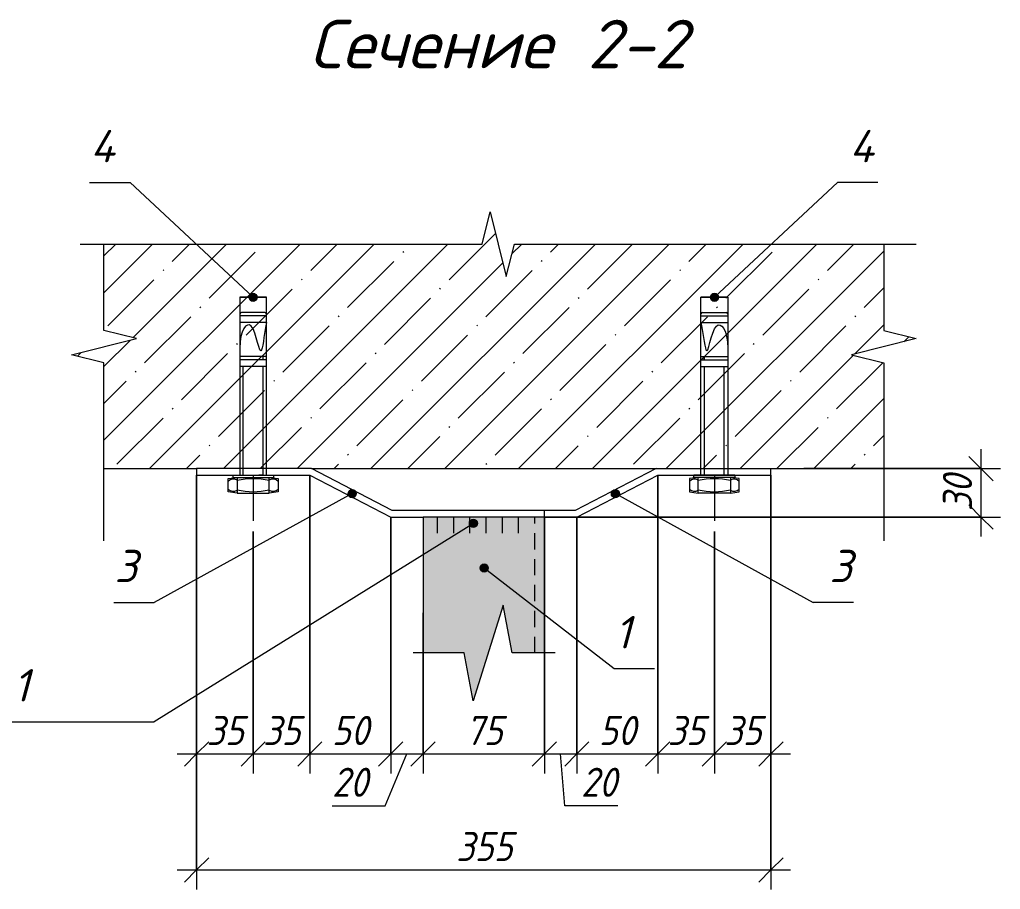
# Model space of a CAD drawing. Header units: millimetres. Extents: x 1214 to 43479, y -809 to 8550.
# Drawn here: x 41659 to 42265, y 3313 to 3850 of the extents above; entities that cross this region are included whole.
import ezdxf

# ---------------------------------------------------------------- set-up
doc = ezdxf.new("R2010")
doc.units = ezdxf.units.MM
doc.linetypes.add('200_ШТРИХ_ш1п0_6_', pattern=[16, 10, -6])
doc.linetypes.add('IMPORT-Невидимая', pattern=[39.122222, 28.222222, -10.9])
for name, color, linetype, lineweight in [('A-ANNO-DIMS', 7, 'Continuous', 9), ('A-ANNO-DIMS-10', 7, 'Continuous', 9), ('A-ANNO-NOTE', 7, 'Continuous', 9), ('A-DETL-1', 7, '200_ШТРИХ_ш1п0_6_', 5), ('A-DETL-2', 7, 'Continuous', 5), ('A-DETL-3', 7, 'Continuous', 20), ('A-DETL-4', 7, 'IMPORT-Невидимая', 5), ('A-DETL-GENF', 7, 'Continuous', 9), ('A-DETL-GENF-2', 7, 'Continuous', 5), ('G-ANNO-TEXT', 7, 'Continuous', 9)]:
    doc.layers.add(name, color=color, linetype=linetype, lineweight=lineweight)
doc.layers.add('A-DETL-GENF-1', color=7, linetype='Continuous', lineweight=9, true_color=0xffffff)
doc.styles.add('ISOCPEUR_B_I', font='', dxfattribs={"height": 30})
doc.styles.add('ISOCPEUR_I_1', font='isocpeui.ttf', dxfattribs={"width": 0.9, "height": 18})
doc.styles.add('ISOCPEUR_I_6', font='isocpeui.ttf', dxfattribs={"height": 20})
doc.styles.get('ISOCPEUR_B_I').set_extended_font_data('ISOCPEUR', italic=True, bold=True)
doc.dimstyles.new('ISO-1_8_0_9К_СРЕДНИЙ', dxfattribs={"dimscale": 304.8, "dimtxt": 17.927661, "dimasz": 0.049213, "dimexe": 0.03937, "dimexo": 0, "dimgap": 0, "dimtad": 1, "dimdec": 0, "dimzin": 0, "dimdsep": 46, "dimtxsty": 'ISOCPEUR_I_1', "dimblk1": 'OBLIQUE', "dimblk2": 'OBLIQUE', "dimsah": 1, "dimcen": 0.09, "dimdle": 0.03937, "dimazin": 0, "dimtfac": 1, "dimtdec": 4, "dimtix": 1, "dimtmove": 0, "dimatfit": 3, "dimfxl": 1, "dimtvp": 1, "dimtolj": 1, "dimtzin": 0, "dimarcsym": 2})
doc.dimstyles.new('ISO-1_8_0_9К_СРЕДНИЙ_1', dxfattribs={"dimscale": 304.8, "dimtxt": 17.927661, "dimasz": 0.049213, "dimexe": 0.03937, "dimexo": 0, "dimgap": 0, "dimtad": 1, "dimdec": 0, "dimzin": 0, "dimdsep": 46, "dimtxsty": 'ISOCPEUR_I_1', "dimblk1": 'OBLIQUE', "dimblk2": 'OBLIQUE', "dimsah": 1, "dimcen": 0.09, "dimdle": 0.03937, "dimazin": 0, "dimtfac": 1, "dimtdec": 4, "dimtix": 1, "dimtmove": 1, "dimatfit": 3, "dimfxl": 1, "dimtvp": 1, "dimtolj": 1, "dimtzin": 0, "dimarcsym": 2})

# ---------------------------------------------------------------- blocks, each defined once
blk = doc.blocks.new('DET_Линия разрыва - Линия разрыва-17294157-АР1_Фахверк из 2-х уголков_Узлы')
at = {"layer": 'A-DETL-GENF'}
for p, q in [((-5, 20), (-10, 0)), ((5, -20), (-5, 20)), ((-10, 0), (-120, 0)), ((10, 0), (5, -20)), ((63.42, 0), (10, 0))]:
    blk.add_line(p, q, dxfattribs=at)
blk = doc.blocks.new('DET_Линия разрыва - Линия разрыва-V46-АР1_Фахверк из 2-х уголков_Узлы')
at = {"layer": 'A-DETL-GENF'}
for p, q in [((-5, 20), (-10, 0)), ((5, -20), (-5, 20)), ((-10, 0), (-63.42, 0)), ((10, 0), (5, -20)), ((120, 0), (10, 0))]:
    blk.add_line(p, q, dxfattribs=at)
blk = doc.blocks.new('DET_Линия разрыва - Линия разрыва-25057219-АР1_Фахверк из 2-х уголков_Узлы')
at = {"layer": 'A-DETL-GENF'}
for p, q in [((-5, 20), (-10, 0)), ((5, -20), (-5, 20)), ((-10, 0), (-258.36, 0)), ((10, 0), (5, -20)), ((258.36, 0), (10, 0))]:
    blk.add_line(p, q, dxfattribs=at)
blk = doc.blocks.new('DIMBLOCK330-АР1_Фахверк из 2-х уголков_Узлы')
at = {"layer": 'A-ANNO-DIMS-10'}
for p, q in [((41768.46, 3568.78), (41768.46, 3384.3)), ((41768.46, 3396.3), (41768.46, 3568.78)), ((41803.46, 3533.78), (41803.46, 3384.3)), ((41803.46, 3396.3), (41803.46, 3533.78)), ((41756.46, 3396.3), (41803.46, 3396.3))]:
    blk.add_line(p, q, dxfattribs=at)
at = {"layer": 'A-ANNO-DIMS-10', "lineweight": 20}
for p, q in [((41768.46, 3396.3), (41775.96, 3403.8)), ((41803.46, 3396.3), (41810.96, 3403.8)), ((41768.46, 3396.3), (41760.96, 3388.8)), ((41803.46, 3396.3), (41795.96, 3388.8))]:
    blk.add_line(p, q, dxfattribs=at)
at = {"layer": 'A-ANNO-DIMS-10', "color": 0, "insert": (41774.58, 3419.82), "char_height": 18, "width": 27.3052, "attachment_point": 1, "line_spacing_factor": 1.149209, "style": 'ISOCPEUR_I_1'}
blk.add_mtext('35', dxfattribs=at)
blk = doc.blocks.new('_Oblique')
at = {"color": 0, "linetype": 'ByBlock', "lineweight": -2}
blk.add_line((-0.5, -0.5), (0.5, 0.5), dxfattribs=at)
blk = doc.blocks.new('DIMBLOCK331-АР1_Фахверк из 2-х уголков_Узлы')
at = {"layer": 'A-ANNO-DIMS-10'}
for p, q in [((41838.46, 3568.78), (41838.46, 3384.3)), ((41838.46, 3396.3), (41838.46, 3568.78)), ((41803.46, 3533.78), (41803.46, 3384.3)), ((41803.46, 3396.3), (41803.46, 3533.78)), ((41803.46, 3396.3), (41838.46, 3396.3))]:
    blk.add_line(p, q, dxfattribs=at)
at = {"layer": 'A-ANNO-DIMS-10', "lineweight": 20}
for p, q in [((41803.46, 3396.3), (41810.96, 3403.8)), ((41838.46, 3396.3), (41845.96, 3403.8)), ((41803.46, 3396.3), (41795.96, 3388.8)), ((41838.46, 3396.3), (41830.96, 3388.8))]:
    blk.add_line(p, q, dxfattribs=at)
at = {"layer": 'A-ANNO-DIMS-10', "color": 0, "insert": (41809.58, 3419.82), "char_height": 18, "width": 27.3052, "attachment_point": 1, "line_spacing_factor": 1.149209, "style": 'ISOCPEUR_I_1'}
blk.add_mtext('35', dxfattribs=at)
blk = doc.blocks.new('DIMBLOCK332-АР1_Фахверк из 2-х уголков_Узлы')
at = {"layer": 'A-ANNO-DIMS-10'}
for p, q in [((41838.46, 3568.78), (41838.46, 3384.3)), ((41838.46, 3396.3), (41838.46, 3568.78)), ((41888.46, 3542.78), (41888.46, 3384.3)), ((41888.46, 3396.3), (41888.46, 3542.78)), ((41838.46, 3396.3), (41888.46, 3396.3))]:
    blk.add_line(p, q, dxfattribs=at)
at = {"layer": 'A-ANNO-DIMS-10', "lineweight": 20}
for p, q in [((41838.46, 3396.3), (41845.96, 3403.8)), ((41888.46, 3396.3), (41895.96, 3403.8)), ((41838.46, 3396.3), (41830.96, 3388.8)), ((41888.46, 3396.3), (41880.96, 3388.8))]:
    blk.add_line(p, q, dxfattribs=at)
at = {"layer": 'A-ANNO-DIMS-10', "color": 0, "insert": (41852.08, 3419.82), "char_height": 18, "width": 27.3052, "attachment_point": 1, "line_spacing_factor": 1.149209, "style": 'ISOCPEUR_I_1'}
blk.add_mtext('50', dxfattribs=at)
blk = doc.blocks.new('DIMBLOCK333-АР1_Фахверк из 2-х уголков_Узлы')
at = {"layer": 'A-ANNO-DIMS-10'}
for p, q in [((41888.46, 3542.78), (41888.46, 3384.3)), ((41888.46, 3396.3), (41888.46, 3542.78)), ((41908.46, 3483.66), (41908.46, 3384.3)), ((41908.46, 3396.3), (41908.46, 3483.66)), ((41884.92, 3364.29), (41898.46, 3396.3)), ((41888.46, 3396.3), (41908.46, 3396.3)), ((41852.17, 3364.29), (41884.92, 3364.29))]:
    blk.add_line(p, q, dxfattribs=at)
at = {"layer": 'A-ANNO-DIMS-10', "lineweight": 20}
for p, q in [((41888.46, 3396.3), (41895.96, 3403.8)), ((41908.46, 3396.3), (41915.96, 3403.8)), ((41888.46, 3396.3), (41880.96, 3388.8)), ((41908.46, 3396.3), (41900.96, 3388.8))]:
    blk.add_line(p, q, dxfattribs=at)
at = {"layer": 'A-ANNO-DIMS-10', "color": 0, "insert": (41852.17, 3387.8), "char_height": 18, "width": 27.3052, "attachment_point": 1, "line_spacing_factor": 1.149209, "style": 'ISOCPEUR_I_1'}
blk.add_mtext('20', dxfattribs=at)
blk = doc.blocks.new('DIMBLOCK334-АР1_Фахверк из 2-х уголков_Узлы')
at = {"layer": 'A-ANNO-DIMS-10'}
for p, q in [((41983.46, 3542.78), (41983.46, 3384.3)), ((41983.46, 3396.3), (41983.46, 3542.78)), ((41908.46, 3483.66), (41908.46, 3384.3)), ((41908.46, 3396.3), (41908.46, 3483.66)), ((41908.46, 3396.3), (41983.46, 3396.3))]:
    blk.add_line(p, q, dxfattribs=at)
at = {"layer": 'A-ANNO-DIMS-10', "lineweight": 20}
for p, q in [((41908.46, 3396.3), (41915.96, 3403.8)), ((41983.46, 3396.3), (41990.96, 3403.8)), ((41908.46, 3396.3), (41900.96, 3388.8)), ((41983.46, 3396.3), (41975.96, 3388.8))]:
    blk.add_line(p, q, dxfattribs=at)
at = {"layer": 'A-ANNO-DIMS-10', "color": 0, "insert": (41934.58, 3419.82), "char_height": 18, "width": 27.3052, "attachment_point": 1, "line_spacing_factor": 1.149209, "style": 'ISOCPEUR_I_1'}
blk.add_mtext('75', dxfattribs=at)
blk = doc.blocks.new('DIMBLOCK335-АР1_Фахверк из 2-х уголков_Узлы')
at = {"layer": 'A-ANNO-DIMS-10'}
for p, q in [((41983.46, 3542.78), (41983.46, 3384.3)), ((41983.46, 3396.3), (41983.46, 3542.78)), ((42003.46, 3542.78), (42003.46, 3384.3)), ((42003.46, 3396.3), (42003.46, 3542.78)), ((41983.46, 3396.3), (42003.46, 3396.3)), ((41996.04, 3364.29), (41993.46, 3396.3)), ((42028.79, 3364.29), (41996.04, 3364.29))]:
    blk.add_line(p, q, dxfattribs=at)
at = {"layer": 'A-ANNO-DIMS-10', "lineweight": 20}
for p, q in [((41983.46, 3396.3), (41990.96, 3403.8)), ((42003.46, 3396.3), (42010.96, 3403.8)), ((41983.46, 3396.3), (41975.96, 3388.8)), ((42003.46, 3396.3), (41995.96, 3388.8))]:
    blk.add_line(p, q, dxfattribs=at)
at = {"layer": 'A-ANNO-DIMS-10', "color": 0, "insert": (42006.04, 3387.8), "char_height": 18, "width": 27.3052, "attachment_point": 1, "line_spacing_factor": 1.149209, "style": 'ISOCPEUR_I_1'}
blk.add_mtext('20', dxfattribs=at)
blk = doc.blocks.new('DIMBLOCK336-АР1_Фахверк из 2-х уголков_Узлы')
at = {"layer": 'A-ANNO-DIMS-10'}
for p, q in [((42053.46, 3568.78), (42053.46, 3384.3)), ((42053.46, 3396.3), (42053.46, 3568.78)), ((42003.46, 3542.78), (42003.46, 3384.3)), ((42003.46, 3396.3), (42003.46, 3542.78)), ((42003.46, 3396.3), (42053.46, 3396.3))]:
    blk.add_line(p, q, dxfattribs=at)
at = {"layer": 'A-ANNO-DIMS-10', "lineweight": 20}
for p, q in [((42003.46, 3396.3), (42010.96, 3403.8)), ((42053.46, 3396.3), (42060.96, 3403.8)), ((42003.46, 3396.3), (41995.96, 3388.8)), ((42053.46, 3396.3), (42045.96, 3388.8))]:
    blk.add_line(p, q, dxfattribs=at)
at = {"layer": 'A-ANNO-DIMS-10', "color": 0, "insert": (42017.08, 3419.82), "char_height": 18, "width": 27.3052, "attachment_point": 1, "line_spacing_factor": 1.149209, "style": 'ISOCPEUR_I_1'}
blk.add_mtext('50', dxfattribs=at)
blk = doc.blocks.new('DIMBLOCK337-АР1_Фахверк из 2-х уголков_Узлы')
at = {"layer": 'A-ANNO-DIMS-10'}
for p, q in [((42053.46, 3568.78), (42053.46, 3384.3)), ((42053.46, 3396.3), (42053.46, 3568.78)), ((42088.46, 3533.78), (42088.46, 3384.3)), ((42088.46, 3396.3), (42088.46, 3533.78)), ((42053.46, 3396.3), (42088.46, 3396.3))]:
    blk.add_line(p, q, dxfattribs=at)
at = {"layer": 'A-ANNO-DIMS-10', "lineweight": 20}
for p, q in [((42053.46, 3396.3), (42060.96, 3403.8)), ((42088.46, 3396.3), (42095.96, 3403.8)), ((42053.46, 3396.3), (42045.96, 3388.8)), ((42088.46, 3396.3), (42080.96, 3388.8))]:
    blk.add_line(p, q, dxfattribs=at)
at = {"layer": 'A-ANNO-DIMS-10', "color": 0, "insert": (42059.58, 3419.82), "char_height": 18, "width": 27.3052, "attachment_point": 1, "line_spacing_factor": 1.149209, "style": 'ISOCPEUR_I_1'}
blk.add_mtext('35', dxfattribs=at)
blk = doc.blocks.new('DIMBLOCK338-АР1_Фахверк из 2-х уголков_Узлы')
at = {"layer": 'A-ANNO-DIMS-10'}
for p, q in [((42123.46, 3568.78), (42123.46, 3384.3)), ((42123.46, 3396.3), (42123.46, 3568.78)), ((42088.46, 3533.78), (42088.46, 3384.3)), ((42088.46, 3396.3), (42088.46, 3533.78)), ((42088.46, 3396.3), (42135.46, 3396.3))]:
    blk.add_line(p, q, dxfattribs=at)
at = {"layer": 'A-ANNO-DIMS-10', "lineweight": 20}
for p, q in [((42088.46, 3396.3), (42095.96, 3403.8)), ((42123.46, 3396.3), (42130.96, 3403.8)), ((42088.46, 3396.3), (42080.96, 3388.8)), ((42123.46, 3396.3), (42115.96, 3388.8))]:
    blk.add_line(p, q, dxfattribs=at)
at = {"layer": 'A-ANNO-DIMS-10', "color": 0, "insert": (42094.58, 3419.82), "char_height": 18, "width": 27.3052, "attachment_point": 1, "line_spacing_factor": 1.149209, "style": 'ISOCPEUR_I_1'}
blk.add_mtext('35', dxfattribs=at)
blk = doc.blocks.new('DIMBLOCK339-АР1_Фахверк из 2-х уголков_Узлы')
at = {"layer": 'A-ANNO-DIMS-10'}
for p, q in [((42253.24, 3584.78), (42253.24, 3530.78)), ((42143.82, 3572.78), (42265.24, 3572.78)), ((42253.24, 3572.78), (42143.82, 3572.78)), ((41983.46, 3542.78), (42265.24, 3542.78)), ((42253.24, 3542.78), (41983.46, 3542.78))]:
    blk.add_line(p, q, dxfattribs=at)
at = {"layer": 'A-ANNO-DIMS-10', "lineweight": 20}
for p, q in [((42253.24, 3572.78), (42245.74, 3580.28)), ((42253.24, 3572.78), (42260.74, 3565.28)), ((42253.24, 3542.78), (42245.74, 3550.28)), ((42253.24, 3542.78), (42260.74, 3535.28))]:
    blk.add_line(p, q, dxfattribs=at)
at = {"layer": 'A-ANNO-DIMS-10', "color": 0, "insert": (42229.72, 3546.41), "char_height": 18, "width": 27.3052, "attachment_point": 1, "rotation": 90, "line_spacing_factor": 1.149209, "style": 'ISOCPEUR_I_1'}
blk.add_mtext('30', dxfattribs=at)
blk = doc.blocks.new('DIMBLOCK361-АР1_Фахверк из 2-х уголков_Узлы')
at = {"layer": 'A-ANNO-DIMS-10'}
for p, q in [((41768.46, 3568.78), (41768.46, 3312.56)), ((41768.46, 3324.56), (41768.46, 3568.78)), ((42123.46, 3568.78), (42123.46, 3312.56)), ((42123.46, 3324.56), (42123.46, 3568.78)), ((41756.46, 3324.56), (42135.46, 3324.56))]:
    blk.add_line(p, q, dxfattribs=at)
at = {"layer": 'A-ANNO-DIMS-10', "lineweight": 20}
for p, q in [((41768.46, 3324.56), (41775.96, 3332.06)), ((42123.46, 3324.56), (42130.96, 3332.06)), ((41768.46, 3324.56), (41760.96, 3317.06)), ((42123.46, 3324.56), (42115.96, 3317.06))]:
    blk.add_line(p, q, dxfattribs=at)
at = {"layer": 'A-ANNO-DIMS-10', "color": 0, "insert": (41928.89, 3348.08), "char_height": 18, "width": 40.9578, "attachment_point": 1, "line_spacing_factor": 1.149209, "style": 'ISOCPEUR_I_1'}
blk.add_mtext('355', dxfattribs=at)
blk = doc.blocks.new('_AT__Текстовая выноска1 - _AT__Текстовая выноска 2-25057221-АР1_Фахверк из 2-х уголков_Узлы')
at = {"layer": 'A-ANNO-NOTE'}
blk.add_line((0, 0), (30, 0), dxfattribs=at)
blk = doc.blocks.new('_AT__Текстовая выноска1 - _AT__Текстовая выноска 2-25057214-АР1_Фахверк из 2-х уголков_Узлы')
at = {"layer": 'A-ANNO-NOTE'}
blk.add_line((0, 0), (2.5, 0), dxfattribs=at)
blk = doc.blocks.new('_AT__Текстовая выноска1 - _AT__Текстовая выноска 2-25057222-АР1_Фахверк из 2-х уголков_Узлы')
at = {"layer": 'A-ANNO-NOTE'}
blk.add_line((0, 0), (2.5, 0), dxfattribs=at)

msp = doc.modelspace()

# ---------------------------------------------------------------- hatches: boundary and pattern name
at = {"layer": 'A-ANNO-NOTE'}
h = msp.add_hatch(color=256, dxfattribs=at)
edge = h.paths.add_edge_path(flags=0)
edge.add_arc((41803.38345, 3678.67587), 2.5, 0, 360)
h = msp.add_hatch(color=256, dxfattribs=at)
edge = h.paths.add_edge_path(flags=0)
edge.add_arc((42088.53278, 3678.67587), 2.5, 0, 360)
h = msp.add_hatch(color=256, dxfattribs=at)
edge = h.paths.add_edge_path(flags=0)
edge.add_arc((41864.61432, 3557.28313), 2.5, 0, 360)
h = msp.add_hatch(color=256, dxfattribs=at)
edge = h.paths.add_edge_path(flags=0)
edge.add_arc((42027.3019, 3557.28313), 2.5, 0, 360)
h = msp.add_hatch(color=256, dxfattribs=at)
edge = h.paths.add_edge_path(flags=0)
edge.add_arc((41939.54577, 3538.91508), 2.5, 0, 360)
h = msp.add_hatch(color=256, dxfattribs=at)
edge = h.paths.add_edge_path(flags=0)
edge.add_arc((41946.22907, 3511.29815), 2.5, 0, 360)
at = {"layer": 'A-DETL-GENF-1'}
msp.add_hatch(color=256, dxfattribs=at).paths.add_polyline_path([(41939.48171, 3429.17097), (41957.86321, 3488.39742), (41963.41232, 3458.7842), (41983.45811, 3458.7842), (41983.45811, 3542.7842), (41908.45811, 3542.7842), (41908.45811, 3458.7842), (41933.9326, 3458.7842)], flags=0)
at = {"layer": 'A-DETL-GENF-2'}
h = msp.add_hatch(dxfattribs=at)
h.set_pattern_fill('FP_1', color=256, style=0, pattern_type=2)
h.set_pattern_definition([(45, (37847.27, 0), (-22.80985, 22.80985), []), (45, (37870.08, 0), (-22.80985, 22.80985), [40.322, -8.064, 0.671, -7.394])])
h.paths.add_polyline_path([(42043.45811, 3572.7842), (42193.24073, 3572.7842), (42193.24073, 3638.11074), (42173.24073, 3643.11074), (42213.24073, 3653.11074), (42193.24073, 3658.11074), (42193.24073, 3711.53491), (41964.88428, 3711.53491), (41959.88428, 3691.53491), (41949.88428, 3731.53491), (41944.88428, 3711.53491), (41711.24073, 3711.53491), (41711.24073, 3658.11074), (41731.24073, 3653.11074), (41691.24073, 3643.11074), (41711.24073, 3638.11074), (41711.24073, 3572.7842), (42017.45811, 3572.7842)], flags=0)

# ---------------------------------------------------------------- linework, layer by layer
at = {"layer": 'A-ANNO-NOTE'}
for p, q in [((41803.38345, 3678.67587), (41727.3517, 3749.64776)), ((42088.53278, 3678.67587), (42164.56452, 3749.64776)), ((41864.61432, 3557.28313), (41742.3517, 3489.96112)), ((42027.3019, 3557.28313), (42149.56452, 3489.96112)), ((41939.54577, 3538.91508), (41742.3517, 3416.25416)), ((41946.22907, 3511.29815), (42026.47073, 3449.08022))]:
    msp.add_line(p, q, dxfattribs=at)
for centre in [(41803.38345, 3678.67587), (42088.53278, 3678.67587), (41864.61432, 3557.28313), (42027.3019, 3557.28313), (41939.54577, 3538.91508), (41946.22907, 3511.29815)]:
    msp.add_circle(centre, 2.5, dxfattribs=at)
at = {"layer": 'A-DETL-1'}
msp.add_line((41977.45811, 3458.7842), (41977.45811, 3542.7842), dxfattribs=at)
at = {"layer": 'A-DETL-2'}
for p, q in [((41795.19201, 3678.7842), (41811.72421, 3678.7842)), ((41811.72421, 3678.7842), (41795.19201, 3678.7842)), ((41795.19201, 3678.7842), (41795.19201, 3568.7842)), ((41811.72421, 3568.7842), (41811.72421, 3678.7842)), ((42096.72421, 3678.7842), (42080.19201, 3678.7842)), ((42080.19201, 3678.7842), (42096.72421, 3678.7842)), ((42080.19201, 3568.7842), (42080.19201, 3678.7842)), ((42096.72421, 3678.7842), (42096.72421, 3568.7842)), ((41810.75228, 3669.20396), (41796.16394, 3669.20396)), ((42081.16394, 3669.20396), (42095.75228, 3669.20396)), ((41811.72421, 3667.13744), (41795.19201, 3667.13744)), ((41811.72421, 3663.00439), (41795.19201, 3663.00439)), ((42080.19201, 3667.13744), (42096.72421, 3667.13744)), ((42080.19201, 3663.00439), (42096.72421, 3663.00439)), ((41811.72421, 3642.04146), (41795.19201, 3642.04146)), ((41811.72421, 3639.97493), (41795.19201, 3639.97493)), ((41809.56896, 3639.97493), (41809.56896, 3642.04146)), ((41809.65769, 3639.97493), (41809.65769, 3642.04146)), ((42080.19201, 3642.04146), (42096.72421, 3642.04146)), ((42080.19201, 3639.97493), (42096.72421, 3639.97493)), ((42082.25854, 3639.97493), (42082.25854, 3642.04146)), ((42082.34726, 3639.97493), (42082.34726, 3642.04146)), ((41811.72421, 3635.84188), (41795.19201, 3635.84188)), ((41797.30045, 3568.7842), (41797.30045, 3635.84188)), ((41809.61577, 3568.7842), (41809.61577, 3635.84188)), ((42080.19201, 3635.84188), (42096.72421, 3635.84188)), ((42082.30045, 3568.7842), (42082.30045, 3635.84188)), ((42094.61577, 3568.7842), (42094.61577, 3635.84188)), ((41839.43596, 3572.7842), (41768.45811, 3572.7842)), ((41768.45811, 3572.7842), (41768.45811, 3568.7842)), ((41889.43596, 3546.7842), (41839.43596, 3572.7842)), ((42052.48026, 3572.7842), (42002.48026, 3546.7842)), ((42123.45811, 3568.7842), (42123.45811, 3572.7842)), ((41768.45811, 3568.7842), (41838.45811, 3568.7842)), ((41788.05019, 3566.57953), (41793.53879, 3567.34839)), ((41788.05019, 3558.38625), (41788.05019, 3566.57953)), ((41790.78343, 3568.7842), (41790.78343, 3567.34839)), ((41790.78343, 3568.7842), (41816.1328, 3568.7842)), ((41790.78343, 3567.34839), (41816.1328, 3567.34839)), ((41793.53879, 3567.34839), (41793.53879, 3557.59993)), ((41793.53879, 3567.34839), (41813.37743, 3567.34839)), ((41809.00169, 3568.7842), (41806.95896, 3568.7842)), ((41813.37743, 3557.59993), (41813.37743, 3567.34839)), ((41813.37743, 3567.34839), (41818.86604, 3566.57953)), ((41816.1328, 3567.34839), (41816.1328, 3568.7842)), ((41818.86604, 3566.57953), (41818.86604, 3558.38625)), ((41838.45811, 3568.7842), (41888.45811, 3542.7842)), ((42003.45811, 3542.7842), (42053.45811, 3568.7842)), ((42053.45811, 3568.7842), (42123.45811, 3568.7842)), ((42078.53879, 3567.34839), (42073.05019, 3566.57953)), ((42073.05019, 3566.57953), (42073.05019, 3558.38625)), ((42075.78343, 3567.34839), (42075.78343, 3568.7842)), ((42101.1328, 3568.7842), (42075.78343, 3568.7842)), ((42101.1328, 3567.34839), (42075.78343, 3567.34839)), ((42078.53879, 3557.59993), (42078.53879, 3567.34839)), ((42098.37743, 3567.34839), (42078.53879, 3567.34839)), ((42082.91453, 3568.7842), (42084.95726, 3568.7842)), ((42103.86604, 3566.57953), (42098.37743, 3567.34839)), ((42098.37743, 3567.34839), (42098.37743, 3557.59993)), ((42101.1328, 3568.7842), (42101.1328, 3567.34839)), ((42103.86604, 3558.38625), (42103.86604, 3566.57953)), ((41793.53879, 3557.61739), (41788.05019, 3558.38625)), ((41818.86604, 3558.38625), (41813.37743, 3557.61739)), ((42073.05019, 3558.38625), (42078.53879, 3557.61739)), ((42098.37743, 3557.61739), (42103.86604, 3558.38625)), ((41793.53879, 3557.59993), (41813.37743, 3557.59993)), ((42098.37743, 3557.59993), (42078.53879, 3557.59993)), ((41983.45811, 3546.7842), (41889.43596, 3546.7842)), ((42002.48026, 3546.7842), (41983.45811, 3546.7842)), ((41983.45811, 3542.7842), (41983.45811, 3546.7842)), ((41888.45811, 3542.7842), (41908.45811, 3542.7842)), ((41983.45811, 3542.7842), (41908.45811, 3542.7842)), ((41908.45811, 3542.7842), (41908.45811, 3458.7842)), ((41983.45811, 3542.7842), (42003.45811, 3542.7842)), ((41983.45811, 3458.7842), (41983.45811, 3542.7842)), ((41957.86321, 3488.39742), (41939.48171, 3429.17097)), ((41963.41232, 3458.7842), (41957.86321, 3488.39742)), ((41933.9326, 3458.7842), (41902.24073, 3458.7842)), ((41939.48171, 3429.17097), (41933.9326, 3458.7842)), ((41990.0757, 3458.7842), (41963.41232, 3458.7842))]:
    msp.add_line(p, q, dxfattribs=at)
for centre, radius, start, end in [((41796.37261, 3667.844), 1.37588, 98.72344894, 149.10051461), ((41810.54361, 3667.844), 1.37588, 30.89948546, 81.27655106), ((42081.37261, 3667.844), 1.37588, 98.72344894, 149.10051454), ((42095.54361, 3667.844), 1.37588, 30.89948539, 81.27655106), ((41791.17904, 3562.04145), 4.22871, 56.08031184, 137.72360384), ((41803.45811, 3523.62537), 42.8477, 76.61449587, 103.38550413), ((41815.73718, 3562.04145), 4.22871, 42.27639616, 123.91968815), ((42076.17904, 3562.04145), 4.22871, 56.08031185, 137.72360385), ((42088.45811, 3523.62537), 42.8477, 76.61449587, 103.38550413), ((42100.73718, 3562.04145), 4.22871, 42.27639616, 123.91968816), ((41791.17904, 3562.90686), 4.22871, 222.27639616, 303.91968816), ((41803.45811, 3601.32295), 42.8477, 256.61449587, 283.38550413), ((41815.73718, 3562.90686), 4.22871, 236.08031185, 317.72360385), ((42076.17904, 3562.90686), 4.22871, 222.27639616, 303.91968815), ((42088.45811, 3601.32295), 42.8477, 256.61449587, 283.38550413), ((42100.73718, 3562.90686), 4.22871, 236.08031184, 317.72360384)]:
    msp.add_arc(centre, radius, start, end, dxfattribs=at)
for points in [[(41811.72421, 3663.00439), (41810.54437, 3658.28775), (41808.08242, 3632.82926), (41804.32135, 3670.30138), (41795.19201, 3658.3136), (41795.19201, 3647.3156)], [(42080.19201, 3663.00439), (42081.37185, 3658.28775), (42083.8338, 3632.82926), (42087.59487, 3670.30138), (42096.72421, 3658.3136), (42096.72421, 3647.3156)]]:
    msp.add_open_spline(points, degree=3, knots=[3.947127755, 3.947127755, 3.947127755, 3.947127755, 10.095996178, 20.129436715, 28.583815858, 28.583815858, 28.583815858, 28.583815858], dxfattribs=at)
at = {"layer": 'A-DETL-3'}
for p, q in [((41711.24073, 3572.7842), (41768.45811, 3572.7842)), ((41839.43596, 3572.7842), (42193.24073, 3572.7842))]:
    msp.add_line(p, q, dxfattribs=at)
at = {"layer": 'A-DETL-4'}
for p, q in [((41803.45811, 3568.7842), (41803.45811, 3533.7842)), ((42088.45811, 3568.7842), (42088.45811, 3533.7842)), ((41917.24073, 3542.7842), (41917.24073, 3532.7842)), ((41917.24073, 3542.7842), (41917.24073, 3532.7842)), ((41927.24073, 3542.7842), (41927.24073, 3532.7842)), ((41937.24073, 3542.7842), (41937.24073, 3532.7842)), ((41947.24073, 3542.7842), (41947.24073, 3532.7842)), ((41957.24073, 3542.7842), (41957.24073, 3532.7842)), ((41967.24073, 3542.7842), (41967.24073, 3532.7842))]:
    msp.add_line(p, q, dxfattribs=at)

# ---------------------------------------------------------------- block references
at = {"layer": 'A-ANNO-NOTE', "xscale": 10, "yscale": 10, "zscale": 10}
for name, p in [('_AT__Текстовая выноска1 - _AT__Текстовая выноска 2-25057214-АР1_Фахверк из 2-х уголков_Узлы', (41702.3517, 3749.64776)), ('_AT__Текстовая выноска1 - _AT__Текстовая выноска 2-25057214-АР1_Фахверк из 2-х уголков_Узлы', (41717.3517, 3489.96112)), ('_AT__Текстовая выноска1 - _AT__Текстовая выноска 2-25057214-АР1_Фахверк из 2-х уголков_Узлы', (42026.47073, 3449.08022)), ('_AT__Текстовая выноска1 - _AT__Текстовая выноска 2-25057221-АР1_Фахверк из 2-х уголков_Узлы', (41442.3517, 3416.25416))]:
    msp.add_blockref(name, p, dxfattribs=at)
at = {"layer": 'A-ANNO-NOTE', "xscale": 10, "yscale": 10, "zscale": 10, "rotation": 180}
for p in [(42189.56452, 3749.64776), (42174.56452, 3489.96112)]:
    msp.add_blockref('_AT__Текстовая выноска1 - _AT__Текстовая выноска 2-25057222-АР1_Фахверк из 2-х уголков_Узлы', p, dxfattribs=at)
at = {"layer": 'A-DETL-GENF'}
for name, p, rotation in [('DET_Линия разрыва - Линия разрыва-25057219-АР1_Фахверк из 2-х уголков_Узлы', (41954.88428, 3711.53491), 180), ('DET_Линия разрыва - Линия разрыва-V46-АР1_Фахверк из 2-х уголков_Узлы', (41711.24073, 3648.11074), 269.9999999999997), ('DET_Линия разрыва - Линия разрыва-17294157-АР1_Фахверк из 2-х уголков_Узлы', (42193.24073, 3648.11074), 89.99999999999991)]:
    msp.add_blockref(name, p, dxfattribs=dict(at, rotation=rotation))

# ---------------------------------------------------------------- texts
at = {"layer": 'A-ANNO-NOTE', "char_height": 20, "attachment_point": 1, "style": 'ISOCPEUR_I_6'}
for s, insert, width in [('\\fISOCPEUR|b0|i1|c204|p34|;4', (41702.76188, 3782.17456), 20.843875), ('\\fISOCPEUR|b0|i1|c204|p34|;4', (42171.95434, 3782.17456), 20.843875), ('\\fISOCPEUR|b0|i1|c204|p34|;3', (41717.76188, 3522.48792), 17.637125), ('\\fISOCPEUR|b0|i1|c204|p34|;3', (42159.55434, 3522.48792), 17.637125), ('\\fISOCPEUR|b0|i1|c204|p34|;1', (42026.88091, 3481.60703), 12.827), ('\\fISOCPEUR|b0|i1|c204|p34|;1', (41655.09001, 3448.78096), 12.827)]:
    msp.add_mtext(s, dxfattribs=dict(at, insert=insert, width=width))
at = {"layer": 'G-ANNO-TEXT', "char_height": 30, "attachment_point": 1, "style": 'ISOCPEUR_B_I'}
for s, insert, width in [('Сечение', (41838.20141, 3850.2985), 185.1898125), (' 2-2', (41990.99828, 3850.2985), 102.616)]:
    msp.add_mtext(s, dxfattribs=dict(at, insert=insert, width=width))

# ---------------------------------------------------------------- dimensions: what is measured, and where the dimension line sits
at = {"layer": 'A-ANNO-DIMS'}
dim = msp.add_linear_dim(base=(42253.24073, 3542.7842), p1=(42143.81663, 3572.7842), p2=(41983.45811, 3542.7842), angle=90, dimstyle='ISO-1_8_0_9К_СРЕДНИЙ', override={"dimpost": '<>', "dimfxl": 163.140602}, dxfattribs=at)
dim.commit()
dim.dimension.update_dxf_attribs({"geometry": 'DIMBLOCK339-АР1_Фахверк из 2-х уголков_Узлы', "text_midpoint": (42244.24073, 3557.7842)})
for base, p1, p2, override, picture, middle in [((41803.45811, 3396.29991), (41768.45811, 3568.7842), (41803.45811, 3533.7842), {"dimpost": '<>', "dimfxl": 49.497475}, 'DIMBLOCK330-АР1_Фахверк из 2-х уголков_Узлы', (41785.95811, 3405.29991)), ((42123.45811, 3324.55982), (41768.45811, 3568.7842), (42123.45811, 3568.7842), {"dimpost": '<>', "dimfxl": 355}, 'DIMBLOCK361-АР1_Фахверк из 2-х уголков_Узлы', (41945.95811, 3333.55982)), ((41838.45811, 3396.29991), (41803.45811, 3533.7842), (41838.45811, 3568.7842), {"dimpost": '<>', "dimfxl": 49.497475}, 'DIMBLOCK331-АР1_Фахверк из 2-х уголков_Узлы', (41820.95811, 3405.29991)), ((41888.45811, 3396.29991), (41838.45811, 3568.7842), (41888.45811, 3542.7842), {"dimpost": '<>', "dimfxl": 56.356011}, 'DIMBLOCK332-АР1_Фахверк из 2-х уголков_Узлы', (41863.45811, 3405.29991)), ((42053.45811, 3396.29991), (42003.45811, 3542.7842), (42053.45811, 3568.7842), {"dimpost": '<>', "dimfxl": 56.356011}, 'DIMBLOCK336-АР1_Фахверк из 2-х уголков_Узлы', (42028.45811, 3405.29991)), ((42088.45811, 3396.29991), (42053.45811, 3568.7842), (42088.45811, 3533.7842), {"dimpost": '<>', "dimfxl": 49.497475}, 'DIMBLOCK337-АР1_Фахверк из 2-х уголков_Узлы', (42070.95811, 3405.29991)), ((42123.45811, 3396.29991), (42088.45811, 3533.7842), (42123.45811, 3568.7842), {"dimpost": '<>', "dimfxl": 49.497475}, 'DIMBLOCK338-АР1_Фахверк из 2-х уголков_Узлы', (42105.95811, 3405.29991)), ((41983.45811, 3396.29991), (41908.45811, 3483.65716), (41983.45811, 3542.7842), {"dimpost": '<>', "dimfxl": 95.503963}, 'DIMBLOCK334-АР1_Фахверк из 2-х уголков_Узлы', (41945.95811, 3405.41582))]:
    dim = msp.add_linear_dim(base=base, p1=p1, p2=p2, dimstyle='ISO-1_8_0_9К_СРЕДНИЙ', override=override, dxfattribs=at)
    dim.commit()
    dim.dimension.update_dxf_attribs({"geometry": picture, "text_midpoint": middle})
for base, p1, p2, override, picture, middle in [((41908.45811, 3396.29991), (41888.45811, 3542.7842), (41908.45811, 3483.65716), {"dimpost": '<>', "dimfxl": 62.418001}, 'DIMBLOCK333-АР1_Фахверк из 2-х уголков_Узлы', (41865.82036, 3375.80349)), ((42003.45811, 3396.29991), (41983.45811, 3542.7842), (42003.45811, 3542.7842), {"dimpost": '<>', "dimfxl": 20}, 'DIMBLOCK335-АР1_Фахверк из 2-х уголков_Узлы', (42019.69253, 3375.80349))]:
    dim = msp.add_linear_dim(base=base, p1=p1, p2=p2, dimstyle='ISO-1_8_0_9К_СРЕДНИЙ_1', override=override, dxfattribs=at)
    dim.commit()
    dim.dimension.update_dxf_attribs({"geometry": picture, "text_midpoint": middle, "dimtype": 160})

doc.saveas('drawing.dxf')
